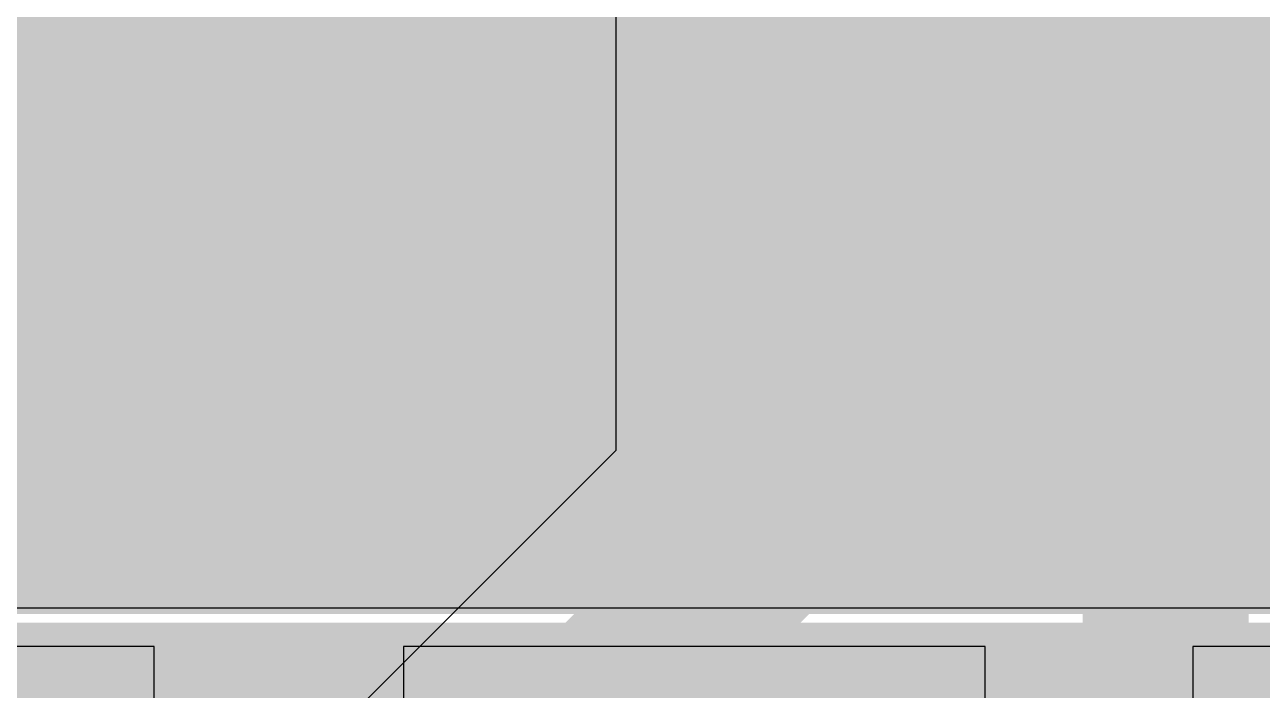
# Model space of a CAD drawing. Header units: inches. Extents: x -6 to 283, y -12 to 154.
# Drawn here: x 40.193 to 42.084, y -3.287 to -2.269 of the extents above; entities that cross this region are included whole.
import ezdxf

# ---------------------------------------------------------------- set-up
doc = ezdxf.new("R2010")
doc.units = ezdxf.units.IN
for name, color, linetype in [('Bottom Layer', 5, 'Continuous'), ('Bottom Solder', 6, 'Continuous'), ('PWR-2', 130, 'Continuous'), ('Signal L1', 76, 'Continuous'), ('Signal L2', 6, 'Continuous'), ('Top Layer', 1, 'Continuous'), ('Top Overlay', 2, 'Continuous'), ('Top Paste', 8, 'Continuous'), ('Top Solder', 216, 'Continuous')]:
    doc.layers.add(name, color=color, linetype=linetype)

# ---------------------------------------------------------------- blocks, each defined once
blk = doc.blocks.new('68_QFN__7_7__B_43')
at = {"layer": 'Bottom Layer'}
blk.add_hatch(color=5, dxfattribs=at).paths.add_polyline_path([(-2.81499945, 2.81499945), (2.81499945, 2.81499945), (2.81499945, -2.81499945), (-2.81499945, -2.81499945)])
at = {"layer": 'Bottom Solder'}
for points in [[(-2.5883997, 3.93659995), (-2.5883997, 2.93339901), (-3.01159926, 2.93339901), (-3.01159926, 3.93659995)], [(-2.2384004, 3.93659995), (-2.2384004, 2.93339901), (-2.66159996, 2.93339901), (-2.66159996, 3.93659995)], [(-1.8884011, 3.93659995), (-1.8884011, 2.93339901), (-2.31160066, 2.93339901), (-2.31160066, 3.93659995)], [(-1.53839926, 3.93659995), (-1.53839926, 2.93339901), (-1.96159882, 2.93339901), (-1.96159882, 3.93659995)], [(-1.18839996, 3.93659995), (-1.18839996, 2.93339901), (-1.61159952, 2.93339901), (-1.61159952, 3.93659995)], [(-0.8384006599999999, 3.93659995), (-0.8384006599999999, 2.93339901), (-1.26160022, 2.93339901), (-1.26160022, 3.93659995)], [(-0.48840136, 3.93659995), (-0.48840136, 2.93339901), (-0.9116009199999999, 2.93339901), (-0.9116009199999999, 3.93659995)], [(-2.91659945, 2.91659945), (2.91659945, 2.91659945), (2.91659945, -2.91659945), (-2.91659945, -2.91659945)]]:
    blk.add_hatch(color=6, dxfattribs=at).paths.add_polyline_path(points)
blk = doc.blocks.new('C___0402_459')
at = {"layer": 'Top Layer'}
for points in [[(-0.6985, -0.3175), (-0.6985, 0.3174999999999999), (-0.2413000000000001, 0.3175), (-0.2412999999999999, -0.3174999999999999)], [(0.2413000000000001, -0.3175), (0.2412999999999999, 0.3174999999999999), (0.6985, 0.3175), (0.6985, -0.3174999999999999)]]:
    blk.add_hatch(color=1, dxfattribs=at).paths.add_polyline_path(points)
at = {"layer": 'Top Paste'}
for points in [[(-0.6985, -0.3175), (-0.6985, 0.3174999999999999), (-0.2413000000000001, 0.3175), (-0.2412999999999999, -0.3174999999999999)], [(0.2413000000000001, -0.3175), (0.2412999999999999, 0.3174999999999999), (0.6985, 0.3175), (0.6985, -0.3174999999999999)]]:
    blk.add_hatch(color=8, dxfattribs=at).paths.add_polyline_path(points)
at = {"layer": 'Top Solder'}
for points in [[(-0.7584998799999999, -0.3774998800000001), (-0.7584998799999999, 0.3774998799999999), (-0.1813001200000001, 0.3774998800000001), (-0.1813001199999999, -0.3774998799999999)], [(0.1813001200000001, -0.3774998800000001), (0.1813001199999999, 0.3774998799999999), (0.7584998799999999, 0.3774998800000001), (0.7584998799999999, -0.3774998799999999)]]:
    blk.add_hatch(color=216, dxfattribs=at).paths.add_polyline_path(points)
at = {"layer": 'Top Overlay'}
for points in [[(-0.2794, 0.4064, 0.127, 0.127, 0), (-0.7874, 0.4064, 0.127, 0.127, 0)], [(-0.7874, -0.4064, 0.127, 0.127, 0), (-0.7874, 0.4064, 0.127, 0.127, 0)], [(0.7874, 0.4064, 0.127, 0.127, 0), (0.2794, 0.4064, 0.127, 0.127, 0)], [(0.7874, -0.4064, 0.127, 0.127, 0), (0.7874, 0.4064, 0.127, 0.127, 0)], [(-0.2794, -0.4064, 0.127, 0.127, 0), (-0.7874, -0.4064, 0.127, 0.127, 0)], [(0.7874, -0.4064, 0.127, 0.127, 0), (0.2794, -0.4064, 0.127, 0.127, 0)]]:
    blk.add_lwpolyline(points, format="xyseb", dxfattribs=at)
for points in [[(-0.8191499999999999, 0.4064, 0.0635, 0.0635, 1), (-0.7556499999999999, 0.4064, 0.0635, 0.0635, 1)], [(-0.8191499999999999, 0.4064, 0.0635, 0.0635, 1), (-0.7556499999999999, 0.4064, 0.0635, 0.0635, 1)], [(-0.31115, 0.4064, 0.0635, 0.0635, 1), (-0.24765, 0.4064, 0.0635, 0.0635, 1)], [(0.24765, 0.4064, 0.0635, 0.0635, 1), (0.31115, 0.4064, 0.0635, 0.0635, 1)], [(0.7556499999999999, 0.4064, 0.0635, 0.0635, 1), (0.8191499999999999, 0.4064, 0.0635, 0.0635, 1)], [(0.7556499999999999, 0.4064, 0.0635, 0.0635, 1), (0.8191499999999999, 0.4064, 0.0635, 0.0635, 1)], [(-0.8191499999999999, -0.4064, 0.0635, 0.0635, 1), (-0.7556499999999999, -0.4064, 0.0635, 0.0635, 1)], [(-0.8191499999999999, -0.4064, 0.0635, 0.0635, 1), (-0.7556499999999999, -0.4064, 0.0635, 0.0635, 1)], [(-0.31115, -0.4064, 0.0635, 0.0635, 1), (-0.24765, -0.4064, 0.0635, 0.0635, 1)], [(0.24765, -0.4064, 0.0635, 0.0635, 1), (0.31115, -0.4064, 0.0635, 0.0635, 1)], [(0.7556499999999999, -0.4064, 0.0635, 0.0635, 1), (0.8191499999999999, -0.4064, 0.0635, 0.0635, 1)], [(0.7556499999999999, -0.4064, 0.0635, 0.0635, 1), (0.8191499999999999, -0.4064, 0.0635, 0.0635, 1)]]:
    blk.add_lwpolyline(points, format="xyseb", close=True, dxfattribs=at)
blk = doc.blocks.new('C___0402_461')
at = {"layer": 'Top Layer'}
for points in [[(-0.6985, -0.3175), (-0.6985, 0.3174999999999999), (-0.2413000000000001, 0.3175), (-0.2412999999999999, -0.3174999999999999)], [(0.2413000000000001, -0.3175), (0.2412999999999999, 0.3174999999999999), (0.6985, 0.3175), (0.6985, -0.3174999999999999)]]:
    blk.add_hatch(color=1, dxfattribs=at).paths.add_polyline_path(points)
at = {"layer": 'Top Paste'}
for points in [[(-0.6985, -0.3175), (-0.6985, 0.3174999999999999), (-0.2413000000000001, 0.3175), (-0.2412999999999999, -0.3174999999999999)], [(0.2413000000000001, -0.3175), (0.2412999999999999, 0.3174999999999999), (0.6985, 0.3175), (0.6985, -0.3174999999999999)]]:
    blk.add_hatch(color=8, dxfattribs=at).paths.add_polyline_path(points)
at = {"layer": 'Top Solder'}
for points in [[(-0.7584998799999999, -0.3774998800000001), (-0.7584998799999999, 0.3774998799999999), (-0.1813001200000001, 0.3774998800000001), (-0.1813001199999999, -0.3774998799999999)], [(0.1813001200000001, -0.3774998800000001), (0.1813001199999999, 0.3774998799999999), (0.7584998799999999, 0.3774998800000001), (0.7584998799999999, -0.3774998799999999)]]:
    blk.add_hatch(color=216, dxfattribs=at).paths.add_polyline_path(points)
at = {"layer": 'Top Overlay'}
for points in [[(-0.2794, 0.4064, 0.127, 0.127, 0), (-0.7874, 0.4064, 0.127, 0.127, 0)], [(-0.7874, -0.4064, 0.127, 0.127, 0), (-0.7874, 0.4064, 0.127, 0.127, 0)], [(0.7874, 0.4064, 0.127, 0.127, 0), (0.2794, 0.4064, 0.127, 0.127, 0)], [(0.7874, -0.4064, 0.127, 0.127, 0), (0.7874, 0.4064, 0.127, 0.127, 0)], [(-0.2794, -0.4064, 0.127, 0.127, 0), (-0.7874, -0.4064, 0.127, 0.127, 0)], [(0.7874, -0.4064, 0.127, 0.127, 0), (0.2794, -0.4064, 0.127, 0.127, 0)]]:
    blk.add_lwpolyline(points, format="xyseb", dxfattribs=at)
for points in [[(-0.8191499999999999, 0.4064, 0.0635, 0.0635, 1), (-0.7556499999999999, 0.4064, 0.0635, 0.0635, 1)], [(-0.8191499999999999, 0.4064, 0.0635, 0.0635, 1), (-0.7556499999999999, 0.4064, 0.0635, 0.0635, 1)], [(-0.31115, 0.4064, 0.0635, 0.0635, 1), (-0.24765, 0.4064, 0.0635, 0.0635, 1)], [(0.24765, 0.4064, 0.0635, 0.0635, 1), (0.31115, 0.4064, 0.0635, 0.0635, 1)], [(0.7556499999999999, 0.4064, 0.0635, 0.0635, 1), (0.8191499999999999, 0.4064, 0.0635, 0.0635, 1)], [(0.7556499999999999, 0.4064, 0.0635, 0.0635, 1), (0.8191499999999999, 0.4064, 0.0635, 0.0635, 1)], [(-0.8191499999999999, -0.4064, 0.0635, 0.0635, 1), (-0.7556499999999999, -0.4064, 0.0635, 0.0635, 1)], [(-0.8191499999999999, -0.4064, 0.0635, 0.0635, 1), (-0.7556499999999999, -0.4064, 0.0635, 0.0635, 1)], [(-0.31115, -0.4064, 0.0635, 0.0635, 1), (-0.24765, -0.4064, 0.0635, 0.0635, 1)], [(0.24765, -0.4064, 0.0635, 0.0635, 1), (0.31115, -0.4064, 0.0635, 0.0635, 1)], [(0.7556499999999999, -0.4064, 0.0635, 0.0635, 1), (0.8191499999999999, -0.4064, 0.0635, 0.0635, 1)], [(0.7556499999999999, -0.4064, 0.0635, 0.0635, 1), (0.8191499999999999, -0.4064, 0.0635, 0.0635, 1)]]:
    blk.add_lwpolyline(points, format="xyseb", close=True, dxfattribs=at)
blk = doc.blocks.new('C___0402_462')
at = {"layer": 'Top Layer'}
for points in [[(-0.6985, -0.3175), (-0.6985, 0.3174999999999999), (-0.2413000000000001, 0.3175), (-0.2412999999999999, -0.3174999999999999)], [(0.2413000000000001, -0.3175), (0.2412999999999999, 0.3174999999999999), (0.6985, 0.3175), (0.6985, -0.3174999999999999)]]:
    blk.add_hatch(color=1, dxfattribs=at).paths.add_polyline_path(points)
at = {"layer": 'Top Paste'}
for points in [[(-0.6985, -0.3175), (-0.6985, 0.3174999999999999), (-0.2413000000000001, 0.3175), (-0.2412999999999999, -0.3174999999999999)], [(0.2413000000000001, -0.3175), (0.2412999999999999, 0.3174999999999999), (0.6985, 0.3175), (0.6985, -0.3174999999999999)]]:
    blk.add_hatch(color=8, dxfattribs=at).paths.add_polyline_path(points)
at = {"layer": 'Top Solder'}
for points in [[(-0.7584998799999999, -0.3774998800000001), (-0.7584998799999999, 0.3774998799999999), (-0.1813001200000001, 0.3774998800000001), (-0.1813001199999999, -0.3774998799999999)], [(0.1813001200000001, -0.3774998800000001), (0.1813001199999999, 0.3774998799999999), (0.7584998799999999, 0.3774998800000001), (0.7584998799999999, -0.3774998799999999)]]:
    blk.add_hatch(color=216, dxfattribs=at).paths.add_polyline_path(points)
at = {"layer": 'Top Overlay'}
for points in [[(-0.2794, 0.4064, 0.127, 0.127, 0), (-0.7874, 0.4064, 0.127, 0.127, 0)], [(-0.7874, -0.4064, 0.127, 0.127, 0), (-0.7874, 0.4064, 0.127, 0.127, 0)], [(0.7874, 0.4064, 0.127, 0.127, 0), (0.2794, 0.4064, 0.127, 0.127, 0)], [(0.7874, -0.4064, 0.127, 0.127, 0), (0.7874, 0.4064, 0.127, 0.127, 0)], [(-0.2794, -0.4064, 0.127, 0.127, 0), (-0.7874, -0.4064, 0.127, 0.127, 0)], [(0.7874, -0.4064, 0.127, 0.127, 0), (0.2794, -0.4064, 0.127, 0.127, 0)]]:
    blk.add_lwpolyline(points, format="xyseb", dxfattribs=at)
for points in [[(-0.8191499999999999, 0.4064, 0.0635, 0.0635, 1), (-0.7556499999999999, 0.4064, 0.0635, 0.0635, 1)], [(-0.8191499999999999, 0.4064, 0.0635, 0.0635, 1), (-0.7556499999999999, 0.4064, 0.0635, 0.0635, 1)], [(-0.31115, 0.4064, 0.0635, 0.0635, 1), (-0.24765, 0.4064, 0.0635, 0.0635, 1)], [(0.24765, 0.4064, 0.0635, 0.0635, 1), (0.31115, 0.4064, 0.0635, 0.0635, 1)], [(0.7556499999999999, 0.4064, 0.0635, 0.0635, 1), (0.8191499999999999, 0.4064, 0.0635, 0.0635, 1)], [(0.7556499999999999, 0.4064, 0.0635, 0.0635, 1), (0.8191499999999999, 0.4064, 0.0635, 0.0635, 1)], [(-0.8191499999999999, -0.4064, 0.0635, 0.0635, 1), (-0.7556499999999999, -0.4064, 0.0635, 0.0635, 1)], [(-0.8191499999999999, -0.4064, 0.0635, 0.0635, 1), (-0.7556499999999999, -0.4064, 0.0635, 0.0635, 1)], [(-0.31115, -0.4064, 0.0635, 0.0635, 1), (-0.24765, -0.4064, 0.0635, 0.0635, 1)], [(0.24765, -0.4064, 0.0635, 0.0635, 1), (0.31115, -0.4064, 0.0635, 0.0635, 1)], [(0.7556499999999999, -0.4064, 0.0635, 0.0635, 1), (0.8191499999999999, -0.4064, 0.0635, 0.0635, 1)], [(0.7556499999999999, -0.4064, 0.0635, 0.0635, 1), (0.8191499999999999, -0.4064, 0.0635, 0.0635, 1)]]:
    blk.add_lwpolyline(points, format="xyseb", close=True, dxfattribs=at)

msp = doc.modelspace()

# ---------------------------------------------------------------- linework, layer by layer
at = {"layer": 'Bottom Layer'}
msp.add_line((42.31024812, -3.16121034), (39.89051457999999, -3.16121034), dxfattribs=at)
at = {"layer": 'PWR-2'}
for p, q in [((41.09605446, 3.69774978), (41.09604938, -2.91984684)), ((41.09604938, -2.91984684), (40.40818944, -3.60770678))]:
    msp.add_line(p, q, dxfattribs=at)
for points in [[(41.93669286, -3.53511104, 0.254, 0.254, 0), (41.93669286, 3.98517618, 0.254, 0.254, 0)], [(41.50282022, -2.87932368, 0.254, 0.254, 0), (41.50282022, 3.8460934, 0.254, 0.254, 0)], [(40.59131328, -3.79083062, 0.254, 0.254, 0), (41.50282022, -2.87932368, 0.254, 0.254, 0)]]:
    msp.add_lwpolyline(points, format="xyseb", dxfattribs=at)
msp.add_lwpolyline([(41.43932022, -2.87932368, 0.127, 0.127, 1), (41.56632021999999, -2.87932368, 0.127, 0.127, 1)], format="xyseb", close=True, dxfattribs=at)
msp.add_lwpolyline([(41.43932022, -2.87932368, 0.127, 0.127, 1), (41.56632021999999, -2.87932368, 0.127, 0.127, 1)], format="xyseb", close=True, dxfattribs=at)
at = {"layer": 'Signal L1'}
for points in [[(35.79325836, -2.32691432, 0.1016, 0.1016, 0), (50.28570079999999, -2.32691432, 0.1016, 0.1016, 0)], [(35.17032336, -2.62931402, 0.1016, 0.1016, 0), (50.33914494, -2.62931402, 0.1016, 0.1016, 0)], [(35.46985286, -2.93171372, 0.1016, 0.1016, 0), (50.37694267999999, -2.93171372, 0.1016, 0.1016, 0)], [(35.17032336, -3.23411342, 0.1016, 0.1016, 0), (50.57977946, -3.23411342, 0.1016, 0.1016, 0)]]:
    msp.add_lwpolyline(points, format="xyseb", dxfattribs=at)
at = {"layer": 'Signal L2'}
for points in [[(39.7593439, -0.51091338, 0.08889999999999999, 0.08889999999999999, 0), (41.75355886, -2.50512834, 0.08889999999999999, 0.08889999999999999, 0)], [(39.49286742, -0.65669414, 0.08889999999999999, 0.08889999999999999, 0), (41.6318573, -2.79568402, 0.08889999999999999, 0.08889999999999999, 0)], [(39.20076742, -0.7776844999999999, 0.08889999999999999, 0.08889999999999999, 0), (41.51086694, -3.08778402, 0.08889999999999999, 0.08889999999999999, 0)], [(41.75355886, -2.50512834, 0.08889999999999999, 0.08889999999999999, 0), (43.87125338, -2.50512834, 0.08889999999999999, 0.08889999999999999, 0)], [(41.6318573, -2.79568402, 0.08889999999999999, 0.08889999999999999, 0), (43.73991506, -2.79568402, 0.08889999999999999, 0.08889999999999999, 0)], [(41.51086694, -3.08778402, 0.08889999999999999, 0.08889999999999999, 0), (43.61892469999999, -3.08778402, 0.08889999999999999, 0.08889999999999999, 0)]]:
    msp.add_lwpolyline(points, format="xyseb", dxfattribs=at)
for points in [[(41.73133386, -2.50512834, 0.04445, 0.04445, 1), (41.77578386, -2.50512834, 0.04445, 0.04445, 1)], [(41.73133386, -2.50512834, 0.04445, 0.04445, 1), (41.77578386, -2.50512834, 0.04445, 0.04445, 1)], [(41.6096323, -2.79568402, 0.04445, 0.04445, 1), (41.6540823, -2.79568402, 0.04445, 0.04445, 1)], [(41.6096323, -2.79568402, 0.04445, 0.04445, 1), (41.6540823, -2.79568402, 0.04445, 0.04445, 1)], [(41.48864194, -3.08778402, 0.04445, 0.04445, 1), (41.53309194, -3.08778402, 0.04445, 0.04445, 1)], [(41.48864194, -3.08778402, 0.04445, 0.04445, 1), (41.53309194, -3.08778402, 0.04445, 0.04445, 1)]]:
    msp.add_lwpolyline(points, format="xyseb", close=True, dxfattribs=at)
at = {"layer": 'Top Layer'}
for p, q in [((40.39065836, -3.21964558), (39.50165836, -3.21964558)), ((40.39065836, -3.93084558), (40.39065836, -3.21964558)), ((41.66065836, -3.21964558), (40.77165836, -3.21964558)), ((40.77165836, -3.21964558), (40.77165836, -3.5494595)), ((41.66065836, -3.77029472), (41.66065836, -3.21964558)), ((42.86715836, -3.21964558), (41.97815835999999, -3.21964558)), ((41.97815835999999, -3.21964558), (41.97815835999999, -3.56894892))]:
    msp.add_line(p, q, dxfattribs=at)
for points in [[(41.69875836, -2.45148354, 0.254, 0.254, 0), (41.69875836, 1.15996212, 0.254, 0.254, 0)], [(41.69875836, -2.45148354, 0.254, 0.254, -0.1989119397549708), (41.62255835999999, -2.63544558, 0.254, 0.254, 0)], [(39.94615836, -2.63544558, 0.254, 0.254, 0), (41.21615836, -2.63544558, 0.254, 0.254, 0)], [(41.21615836, -2.63544558, 0.254, 0.254, 0), (41.62255835999999, -2.63544558, 0.254, 0.254, 0)], [(41.62255835999999, -2.63544558, 0.254, 0.254, 0), (42.42265836, -2.63544558, 0.254, 0.254, 0)]]:
    msp.add_lwpolyline(points, format="xyseb", dxfattribs=at)
for points in [[(41.63525836, -2.45148354, 0.127, 0.127, 1), (41.76225836, -2.45148354, 0.127, 0.127, 1)], [(41.63525836, -2.45148354, 0.127, 0.127, 1), (41.76225836, -2.45148354, 0.127, 0.127, 1)], [(41.15265836, -2.63544558, 0.127, 0.127, 1), (41.27965836, -2.63544558, 0.127, 0.127, 1)], [(41.15265836, -2.63544558, 0.127, 0.127, 1), (41.27965836, -2.63544558, 0.127, 0.127, 1)], [(41.55905835999999, -2.63544558, 0.127, 0.127, 1), (41.68605836, -2.63544558, 0.127, 0.127, 1)], [(41.55905835999999, -2.63544558, 0.127, 0.127, 1), (41.68605836, -2.63544558, 0.127, 0.127, 1)], [(41.55905835999999, -2.63544558, 0.127, 0.127, 1), (41.68605836, -2.63544558, 0.127, 0.127, 1)]]:
    msp.add_lwpolyline(points, format="xyseb", close=True, dxfattribs=at)

# ---------------------------------------------------------------- block references
for name, p, rotation in [('68_QFN__7_7__B_43', (39.40224783999999, -0.25321006), 180), ('C___0402_462', (39.94615836, -3.10534558), 270), ('C___0402_459', (41.21615836, -3.10534558), 270), ('C___0402_461', (42.42265836, -3.10534558), 270)]:
    msp.add_blockref(name, p, dxfattribs=dict(rotation=rotation))

doc.saveas('drawing.dxf')
